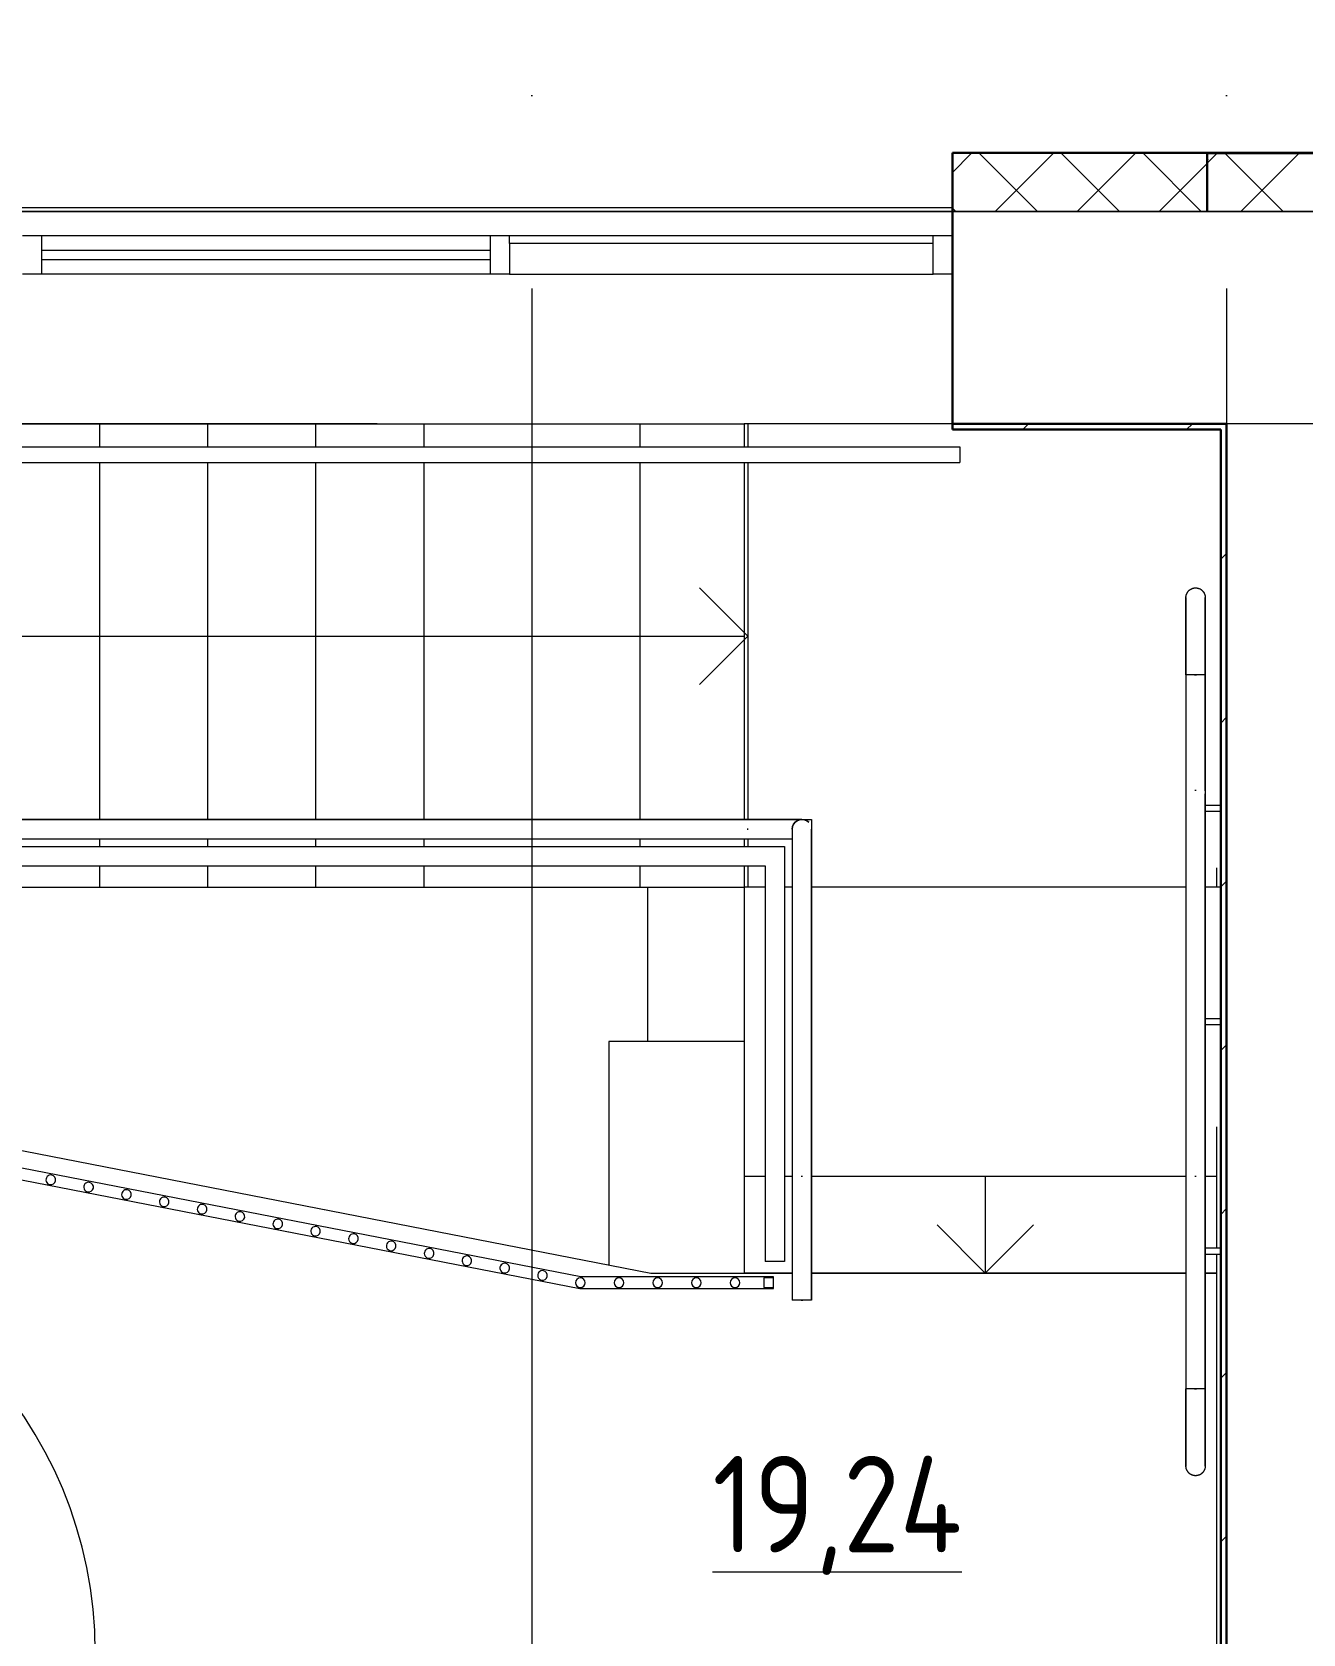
# Model space of a CAD drawing. Header units: millimetres. Extents: x -259809 to 472825, y -397243 to 31861.
# Drawn here: x 277926 to 281220, y -326587 to -322437 of the extents above; entities that cross this region are included whole.
import ezdxf

# ---------------------------------------------------------------- set-up
doc = ezdxf.new("R2010")
doc.units = ezdxf.units.MM
doc.linetypes.add('ADSK_Линия сетки', pattern=[25, 20, -2.5, 0, -2.5])
for name, color, linetype, lineweight in [('_ Окна', 252, 'Continuous', 30), ('Витраж', 252, 'Continuous', 9), ('Лестницы', 252, 'Continuous', 9), ('Марки помещений', 252, 'Continuous', 20), ('Ограждение', 252, 'Continuous', 9), ('Оси', 252, 'Continuous', 9), ('Панели витража', 252, 'Continuous', 9), ('Перекрытие', 252, 'Continuous', 18), ('Стены внутренние', 252, 'Continuous', 18), ('Стены наружные', 252, 'Continuous', 18), ('Стены штриховка', 7, 'Continuous', 9), ('Стрелки вверх', 7, 'Continuous', 18)]:
    doc.layers.add(name, color=color, linetype=linetype, lineweight=lineweight)
doc.layers.add('Двери открывание', color=7, linetype='Continuous', lineweight=9, true_color=0xc0c0c0)
doc.styles.add('GOST Common_2', font='', dxfattribs={"width": 0.9, "height": 250})
doc.styles.get('GOST Common_2').set_extended_font_data('GOST type B')

# ---------------------------------------------------------------- blocks, each defined once
blk = doc.blocks.new('3 этаж')
at = {"layer": '_ Окна', "color": 251, "lineweight": 18, "true_color": 0x636466}
for p, q in [((279164, 29704.1), (279164, 29624.1)), ((280261.5, 29704.1), (279164, 29704.1)), ((280261.5, 29624.1), (280261.5, 29704.1)), ((279164, 29624.1), (280261.5, 29624.1))]:
    blk.add_line(p, q, dxfattribs=at)
at = {"layer": 'Витраж', "color": 251, "lineweight": 18, "true_color": 0x636466, "extrusion": (0, 0, -1)}
for p, q in [((277901.5, 29724.1), (277951.5, 29724.1)), ((277951.5, 29624.1), (277951.5, 29724.1)), ((279114, 29624.1), (279114, 29724.1)), ((279114, 29724.1), (279164, 29724.1)), ((279164, 29704.1), (279164, 29724.1)), ((280261.5, 29704.1), (280261.5, 29724.1)), ((280261.5, 29724.1), (280311.5, 29724.1)), ((280311.5, 29624.1), (280311.5, 29724.1)), ((277951.5, 29624.1), (277901.5, 29624.1)), ((279164, 29624.1), (279114, 29624.1)), ((280311.5, 29624.1), (280261.5, 29624.1))]:
    blk.add_line(p, q, dxfattribs=at)
at = {"layer": 'Витраж', "color": 251, "true_color": 0x636466}
for p, q in [((277951.5, 29724.1), (279114, 29724.1)), ((279164, 29724.1), (280261.5, 29724.1)), ((279114, 29624.1), (277951.5, 29624.1))]:
    blk.add_line(p, q, dxfattribs=at)
at = {"layer": 'Двери открывание', "color": 251, "true_color": 0x636466}
blk.add_arc((276992.4, 26054.6), 1098, 0, 89.0607, dxfattribs=at)
at = {"layer": 'Лестницы', "color": 251, "true_color": 0x636466}
for p, q in [((277821.4, 29236.6), (278101.4, 29236.6)), ((278101.4, 29236.6), (278381.4, 29236.6)), ((278101.4, 29236.6), (278101.4, 29176.6)), ((278101.4, 29236.6), (278101.4, 29176.6)), ((278381.4, 29236.6), (278661.4, 29236.6)), ((278381.4, 29236.6), (278381.4, 29176.6)), ((278381.4, 29236.6), (278381.4, 29176.6)), ((278661.4, 29236.6), (278941.4, 29236.6)), ((278661.4, 29236.6), (278661.4, 29176.6)), ((278661.4, 29236.6), (278661.4, 29176.6)), ((278941.4, 29236.6), (279221.4, 29236.6)), ((278941.4, 29236.6), (278941.4, 29176.6)), ((278941.4, 29236.6), (278941.4, 29176.6)), ((279221.4, 29236.6), (279501.4, 29236.6)), ((279221.4, 29236.6), (279221.4, 29176.6)), ((279221.4, 29236.6), (279221.4, 29176.6)), ((279501.4, 29236.6), (279771.4, 29236.6)), ((279501.4, 29236.6), (279501.4, 29176.6)), ((279501.4, 29236.6), (279501.4, 29176.6)), ((279771.4, 29236.6), (279771.4, 29176.6)), ((279781.4, 29236.6), (279771.4, 29236.6)), ((278101.4, 29136.6), (278101.4, 28211.6)), ((278101.4, 29136.6), (278101.4, 28211.6)), ((278381.4, 29136.6), (278381.4, 28211.6)), ((278381.4, 29136.6), (278381.4, 28211.6)), ((278661.4, 29136.6), (278661.4, 28211.6)), ((278661.4, 29136.6), (278661.4, 28211.6)), ((278941.4, 29136.6), (278941.4, 28211.6)), ((278941.4, 29136.6), (278941.4, 28211.6)), ((279221.4, 29136.6), (279221.4, 28211.6)), ((279221.4, 29136.6), (279221.4, 28211.6)), ((279501.4, 29136.6), (279501.4, 28211.6)), ((279501.4, 29136.6), (279501.4, 28211.6)), ((279771.4, 29136.6), (279771.4, 28211.6)), ((278101.4, 28161.6), (278101.4, 28141.6)), ((278101.4, 28161.6), (278101.4, 28141.6)), ((278381.4, 28161.6), (278381.4, 28141.6)), ((278381.4, 28161.6), (278381.4, 28141.6)), ((278661.4, 28161.6), (278661.4, 28141.6)), ((278661.4, 28161.6), (278661.4, 28141.6)), ((278941.4, 28161.6), (278941.4, 28141.6)), ((278941.4, 28161.6), (278941.4, 28141.6)), ((279221.4, 28161.6), (279221.4, 28141.6)), ((279221.4, 28161.6), (279221.4, 28141.6)), ((279501.4, 28161.6), (279501.4, 28141.6)), ((279501.4, 28161.6), (279501.4, 28141.6)), ((279771.4, 28161.6), (279771.4, 28141.6)), ((278101.4, 28091.6), (278101.4, 28036.6)), ((278101.4, 28091.6), (278101.4, 28036.6)), ((278381.4, 28091.6), (278381.4, 28036.6)), ((278381.4, 28091.6), (278381.4, 28036.6)), ((278661.4, 28091.6), (278661.4, 28036.6)), ((278661.4, 28091.6), (278661.4, 28036.6)), ((278941.4, 28091.6), (278941.4, 28036.6)), ((278941.4, 28091.6), (278941.4, 28036.6)), ((279221.4, 28091.6), (279221.4, 28036.6)), ((279221.4, 28091.6), (279221.4, 28036.6)), ((279501.4, 28091.6), (279501.4, 28036.6)), ((279501.4, 28091.6), (279501.4, 28036.6)), ((279771.4, 28091.6), (279771.4, 28036.6)), ((277821.4, 28036.6), (278101.4, 28036.6)), ((278101.4, 28036.6), (278381.4, 28036.6)), ((278381.4, 28036.6), (278661.4, 28036.6)), ((278661.4, 28036.6), (278941.4, 28036.6)), ((278941.4, 28036.6), (279221.4, 28036.6)), ((279221.4, 28036.6), (279501.4, 28036.6)), ((279501.4, 28036.6), (279771.4, 28036.6)), ((279771.4, 27286.6), (279771.4, 27036.6)), ((279826.4, 27286.6), (279771.4, 27286.6)), ((279826.4, 27286.6), (279771.4, 27286.6)), ((279896.4, 27286.6), (279876.4, 27286.6)), ((279896.4, 27286.6), (279876.4, 27286.6)), ((280916.4, 27286.6), (279946.4, 27286.6)), ((280916.4, 27286.6), (279946.4, 27286.6)), ((280996.4, 27286.6), (280966.4, 27286.6)), ((280996.4, 27286.6), (280966.4, 27286.6)), ((279896.4, 27036.6), (279771.4, 27036.6)), ((280916.4, 27036.6), (279946.4, 27036.6)), ((280996.4, 27036.6), (280966.4, 27036.6))]:
    blk.add_line(p, q, dxfattribs=at)
at = {"layer": 'Ограждение', "color": 251, "true_color": 0x636466}
for p, q in [((276141.4, 29176.6), (279781.4, 29176.6)), ((279781.4, 29176.6), (280215.4, 29176.6)), ((280215.4, 29176.6), (280330.4, 29176.6)), ((280330.4, 29176.6), (280330.4, 29136.6)), ((276141.4, 29136.6), (279781.4, 29136.6)), ((279781.4, 29136.6), (280215.4, 29136.6)), ((280215.4, 29136.6), (280330.4, 29136.6)), ((280920.7, 28800.7), (280921.3, 28801.5)), ((280921.3, 28801.5), (280921.9, 28802.3)), ((280921.9, 28802.3), (280922.6, 28803)), ((280922.6, 28803), (280923.2, 28803.8)), ((280923.2, 28803.8), (280923.9, 28804.5)), ((280923.9, 28804.5), (280924.7, 28805.2)), ((280924.7, 28805.2), (280925.4, 28805.8)), ((280925.4, 28805.8), (280926.2, 28806.4)), ((280926.2, 28806.4), (280927, 28807)), ((280927, 28807), (280927.8, 28807.6)), ((280927.8, 28807.6), (280928.7, 28808.1)), ((280928.7, 28808.1), (280929.6, 28808.6)), ((280929.6, 28808.6), (280930.5, 28809.1)), ((280930.5, 28809.1), (280931.4, 28809.5)), ((280931.4, 28809.5), (280932.3, 28809.9)), ((280932.3, 28809.9), (280933.2, 28810.2)), ((280933.2, 28810.2), (280934.2, 28810.5)), ((280934.2, 28810.5), (280935.2, 28810.8)), ((280935.2, 28810.8), (280936.1, 28811)), ((280936.1, 28811), (280937.1, 28811.2)), ((280937.1, 28811.2), (280938.1, 28811.3)), ((280938.1, 28811.3), (280939.1, 28811.5)), ((280939.1, 28811.5), (280940.1, 28811.5)), ((280940.1, 28811.5), (280941.1, 28811.6)), ((280941.1, 28811.6), (280941.4, 28811.6)), ((280941.4, 28811.6), (280942.4, 28811.5)), ((280942.4, 28811.5), (280943.4, 28811.5)), ((280943.4, 28811.5), (280944.3, 28811.4)), ((280944.3, 28811.4), (280945.3, 28811.2)), ((280945.3, 28811.2), (280946.3, 28811.1)), ((280946.3, 28811.1), (280947.3, 28810.8)), ((280947.3, 28810.8), (280948.3, 28810.6)), ((280948.3, 28810.6), (280949.2, 28810.3)), ((280949.2, 28810.3), (280950.2, 28810)), ((280950.2, 28810), (280951.1, 28809.6)), ((280951.1, 28809.6), (280952, 28809.2)), ((280952, 28809.2), (280952.9, 28808.7)), ((280952.9, 28808.7), (280953.8, 28808.3)), ((280953.8, 28808.3), (280954.6, 28807.7)), ((280954.6, 28807.7), (280955.5, 28807.2)), ((280955.5, 28807.2), (280956.3, 28806.6)), ((280956.3, 28806.6), (280957.1, 28806)), ((280957.1, 28806), (280957.8, 28805.4)), ((280957.8, 28805.4), (280958.6, 28804.7)), ((280958.6, 28804.7), (280959.3, 28804)), ((280959.3, 28804), (280960, 28803.2)), ((280960, 28803.2), (280960.6, 28802.5)), ((280960.6, 28802.5), (280961.2, 28801.7)), ((280961.2, 28801.7), (280961.8, 28800.9)), ((280961.8, 28800.9), (280962.4, 28800.1)), ((280916.4, 28788.6), (280916.5, 28789.5)), ((280916.4, 28787.6), (280916.4, 28788.6)), ((280916.4, 28786.6), (280916.4, 28787.6)), ((280916.4, 28786.5), (280916.4, 28786.6)), ((280916.4, 28786.6), (280916.4, 28786.4)), ((280916.4, 28786.3), (280916.4, 28786.5)), ((280916.4, 28786.4), (280916.4, 28785.9)), ((280916.4, 28785.7), (280916.4, 28786.3)), ((280916.4, 28785.9), (280916.4, 28785.1)), ((280916.4, 28784.8), (280916.4, 28785.7)), ((280916.4, 28785.1), (280916.4, 28784)), ((280916.4, 28783.6), (280916.4, 28784.8)), ((280916.4, 28784), (280916.4, 28782.6)), ((280916.4, 28782.1), (280916.4, 28783.6)), ((280916.4, 28782.6), (280916.4, 28780.8)), ((280916.4, 28780.3), (280916.4, 28782.1)), ((280916.4, 28780.8), (280916.4, 28778.8)), ((280916.4, 28778.2), (280916.4, 28780.3)), ((280916.4, 28778.8), (280916.4, 28776.4)), ((280916.4, 28775.7), (280916.4, 28778.2)), ((280916.4, 28776.4), (280916.4, 28773.7)), ((280916.4, 28773), (280916.4, 28775.7)), ((280916.4, 28773.7), (280916.4, 28770.8)), ((280916.4, 28769.9), (280916.4, 28773)), ((280916.4, 28770.8), (280916.4, 28767.5)), ((280916.4, 28766.6), (280916.4, 28769.9)), ((280916.4, 28767.5), (280916.4, 28764)), ((280916.4, 28762.9), (280916.4, 28766.6)), ((280916.4, 28764), (280916.4, 28760.1)), ((280916.4, 28759), (280916.4, 28762.9)), ((280916.4, 28760.1), (280916.4, 28756)), ((280916.5, 28789.5), (280916.7, 28790.5)), ((280916.7, 28790.5), (280916.9, 28791.5)), ((280916.9, 28791.5), (280917.1, 28792.5)), ((280917.1, 28792.5), (280917.3, 28793.5)), ((280917.3, 28793.5), (280917.6, 28794.4)), ((280917.6, 28794.4), (280918, 28795.4)), ((280918, 28795.4), (280918.3, 28796.3)), ((280918.3, 28796.3), (280918.7, 28797.2)), ((280918.7, 28797.2), (280919.2, 28798.1)), ((280919.2, 28798.1), (280919.7, 28799)), ((280919.7, 28799), (280920.2, 28799.8)), ((280920.2, 28799.8), (280920.7, 28800.7)), ((280962.4, 28800.1), (280962.9, 28799.2)), ((280962.9, 28799.2), (280963.4, 28798.3)), ((280963.4, 28798.3), (280963.9, 28797.4)), ((280963.9, 28797.4), (280964.3, 28796.5)), ((280964.3, 28796.5), (280964.7, 28795.6)), ((280964.7, 28795.6), (280965, 28794.7)), ((280965, 28794.7), (280965.3, 28793.7)), ((280965.3, 28793.7), (280965.6, 28792.8)), ((280965.6, 28792.8), (280965.8, 28791.8)), ((280965.8, 28791.8), (280966, 28790.8)), ((280966, 28790.8), (280966.1, 28789.8)), ((280966.1, 28789.8), (280966.3, 28788.8)), ((280966.3, 28788.8), (280966.3, 28787.8)), ((280966.3, 28787.8), (280966.4, 28786.8)), ((280966.4, 28786.8), (280966.4, 28786.6)), ((280966.4, 28786.5), (280966.4, 28786.6)), ((280966.4, 28786.6), (280966.4, 28786.4)), ((280966.4, 28786.3), (280966.4, 28786.5)), ((280966.4, 28786.4), (280966.4, 28785.9)), ((280966.4, 28785.7), (280966.4, 28786.3)), ((280966.4, 28785.9), (280966.4, 28785.1)), ((280966.4, 28784.8), (280966.4, 28785.7)), ((280966.4, 28785.1), (280966.4, 28784)), ((280966.4, 28783.6), (280966.4, 28784.8)), ((280966.4, 28784), (280966.4, 28782.6)), ((280966.4, 28782.1), (280966.4, 28783.6)), ((280966.4, 28782.6), (280966.4, 28780.8)), ((280966.4, 28780.3), (280966.4, 28782.1)), ((280966.4, 28780.8), (280966.4, 28778.8)), ((280966.4, 28778.2), (280966.4, 28780.3)), ((280966.4, 28778.8), (280966.4, 28776.4)), ((280966.4, 28775.7), (280966.4, 28778.2)), ((280966.4, 28776.4), (280966.4, 28773.7)), ((280966.4, 28773), (280966.4, 28775.7)), ((280966.4, 28773.7), (280966.4, 28770.8)), ((280966.4, 28769.9), (280966.4, 28773)), ((280966.4, 28770.8), (280966.4, 28767.5)), ((280966.4, 28766.6), (280966.4, 28769.9)), ((280966.4, 28767.5), (280966.4, 28764)), ((280966.4, 28762.9), (280966.4, 28766.6)), ((280966.4, 28764), (280966.4, 28760.1)), ((280966.4, 28759), (280966.4, 28762.9)), ((280966.4, 28760.1), (280966.4, 28756)), ((280916.4, 28754.8), (280916.4, 28759)), ((280916.4, 28756), (280916.4, 28751.6)), ((280916.4, 28750.4), (280916.4, 28754.8)), ((280916.4, 28751.6), (280916.4, 28747)), ((280916.4, 28745.7), (280916.4, 28750.4)), ((280916.4, 28747), (280916.4, 28742.1)), ((280916.4, 28740.7), (280916.4, 28745.7)), ((280916.4, 28742.1), (280916.4, 28736.9)), ((280916.4, 28735.5), (280916.4, 28740.7)), ((280916.4, 28736.9), (280916.4, 28731.5)), ((280916.4, 28730), (280916.4, 28735.5)), ((280916.4, 28731.5), (280916.4, 28725.9)), ((280916.4, 28724.3), (280916.4, 28730)), ((280916.4, 28725.9), (280916.4, 28720)), ((280916.4, 28718.4), (280916.4, 28724.3)), ((280916.4, 28720), (280916.4, 28714)), ((280916.4, 28712.3), (280916.4, 28718.4)), ((280966.4, 28754.8), (280966.4, 28759)), ((280966.4, 28756), (280966.4, 28751.6)), ((280966.4, 28750.4), (280966.4, 28754.8)), ((280966.4, 28751.6), (280966.4, 28747)), ((280966.4, 28745.7), (280966.4, 28750.4)), ((280966.4, 28747), (280966.4, 28742.1)), ((280966.4, 28740.7), (280966.4, 28745.7)), ((280966.4, 28742.1), (280966.4, 28736.9)), ((280966.4, 28735.5), (280966.4, 28740.7)), ((280966.4, 28736.9), (280966.4, 28731.5)), ((280966.4, 28730), (280966.4, 28735.5)), ((280966.4, 28731.5), (280966.4, 28725.9)), ((280966.4, 28724.3), (280966.4, 28730)), ((280966.4, 28725.9), (280966.4, 28720)), ((280966.4, 28718.4), (280966.4, 28724.3)), ((280966.4, 28720), (280966.4, 28714)), ((280966.4, 28712.3), (280966.4, 28718.4)), ((280916.4, 28714), (280916.4, 28707.7)), ((280916.4, 28706), (280916.4, 28712.3)), ((280916.4, 28707.7), (280916.4, 28701.3)), ((280916.4, 28699.5), (280916.4, 28706)), ((280916.4, 28701.3), (280916.4, 28694.6)), ((280916.4, 28692.8), (280916.4, 28699.5)), ((280916.4, 28694.6), (280916.4, 28687.8)), ((280916.4, 28685.9), (280916.4, 28692.8)), ((280916.4, 28687.8), (280916.4, 28680.8)), ((280916.4, 28678.9), (280916.4, 28685.9)), ((280916.4, 28680.8), (280916.4, 28673.7)), ((280916.4, 28671.7), (280916.4, 28678.9)), ((280966.4, 28714), (280966.4, 28707.7)), ((280966.4, 28706), (280966.4, 28712.3)), ((280966.4, 28707.7), (280966.4, 28701.3)), ((280966.4, 28699.5), (280966.4, 28706)), ((280966.4, 28701.3), (280966.4, 28694.6)), ((280966.4, 28692.8), (280966.4, 28699.5)), ((280966.4, 28694.6), (280966.4, 28687.8)), ((280966.4, 28685.9), (280966.4, 28692.8)), ((280966.4, 28687.8), (280966.4, 28680.8)), ((280966.4, 28678.9), (280966.4, 28685.9)), ((280966.4, 28680.8), (280966.4, 28673.7)), ((280966.4, 28671.7), (280966.4, 28678.9)), ((280916.4, 28673.7), (280916.4, 28666.4)), ((280916.4, 28664.4), (280916.4, 28671.7)), ((280916.4, 28666.4), (280916.4, 28659)), ((280916.4, 28657), (280916.4, 28664.4)), ((280916.4, 28659), (280916.4, 28651.5)), ((280916.4, 28649.5), (280916.4, 28657)), ((280916.4, 28651.5), (280916.4, 28643.9)), ((280916.4, 28641.8), (280916.4, 28649.5)), ((280916.4, 28643.9), (280916.4, 28636.2)), ((280916.4, 28634.1), (280916.4, 28641.8)), ((280916.4, 28636.2), (280916.4, 28628.4)), ((280966.4, 28673.7), (280966.4, 28666.4)), ((280966.4, 28664.4), (280966.4, 28671.7)), ((280966.4, 28666.4), (280966.4, 28659)), ((280966.4, 28657), (280966.4, 28664.4)), ((280966.4, 28659), (280966.4, 28651.5)), ((280966.4, 28649.5), (280966.4, 28657)), ((280966.4, 28651.5), (280966.4, 28643.9)), ((280966.4, 28641.8), (280966.4, 28649.5)), ((280966.4, 28643.9), (280966.4, 28636.2)), ((280966.4, 28634.1), (280966.4, 28641.8)), ((280966.4, 28636.2), (280966.4, 28628.4)), ((280916.4, 28626.3), (280916.4, 28634.1)), ((280916.4, 28628.4), (280916.4, 28620.5)), ((280916.4, 28618.4), (280916.4, 28626.3)), ((280916.4, 28620.5), (280916.4, 28612.6)), ((280916.4, 28610.5), (280916.4, 28618.4)), ((280916.4, 28612.6), (280916.4, 28604.7)), ((280916.4, 28602.5), (280916.4, 28610.5)), ((280916.4, 28604.7), (280916.4, 28596.7)), ((280916.4, 28594.6), (280916.4, 28602.5)), ((280916.4, 28596.7), (280916.4, 28588.7)), ((280916.4, 28586.6), (280916.4, 28594.6)), ((280966.4, 28626.3), (280966.4, 28634.1)), ((280966.4, 28628.4), (280966.4, 28620.5)), ((280966.4, 28618.4), (280966.4, 28626.3)), ((280966.4, 28620.5), (280966.4, 28612.6)), ((280966.4, 28610.5), (280966.4, 28618.4)), ((280966.4, 28612.6), (280966.4, 28604.7)), ((280966.4, 28602.5), (280966.4, 28610.5)), ((280966.4, 28604.7), (280966.4, 28596.7)), ((280966.4, 28594.6), (280966.4, 28602.5)), ((280966.4, 28596.7), (280966.4, 28588.7)), ((280966.4, 28586.6), (280966.4, 28594.6)), ((280916.4, 28588.7), (280916.4, 28586.6)), ((280916.4, 28586.6), (280916.4, 28286.2)), ((280966.4, 28586.6), (280916.4, 28586.6)), ((280916.4, 28586.6), (280916.4, 28286.6)), ((280943.7, 28586.6), (280939, 28586.6)), ((280939, 28586.6), (280941.4, 28586.6)), ((280941.4, 28586.6), (280943.7, 28586.6)), ((280966.4, 28588.7), (280966.4, 28586.6)), ((280966.4, 28286.2), (280966.4, 28586.6)), ((280966.4, 28586.6), (280966.4, 28286.6)), ((280916.4, 28286.6), (280916.4, 27286.6)), ((280916.4, 28278), (280916.4, 27278)), ((280966.4, 28286.6), (280966.4, 27286.6)), ((280966.4, 27278), (280966.4, 28278)), ((281006.4, 28248.2), (280966.4, 28248.2)), ((280966.4, 28233.2), (281006.4, 28233.2)), ((276421.4, 28211.6), (279781.4, 28211.6)), ((279789.2, 28211.6), (276429.2, 28211.6)), ((279781.4, 28211.6), (279946.4, 28211.6)), ((279921.4, 28211.6), (279789.2, 28211.6)), ((279896.4, 28186.6), (279897.2, 28193)), ((279897.2, 28193), (279896.4, 28186.6)), ((279896.4, 28186.6), (279896.4, 27278)), ((279897.2, 28193), (279899.7, 28199.1)), ((279899.7, 28199.1), (279897.2, 28193)), ((279899.7, 28199.1), (279903.7, 28204.2)), ((279903.7, 28204.2), (279899.7, 28199.1)), ((279903.7, 28204.2), (279908.9, 28208.2)), ((279908.9, 28208.2), (279903.7, 28204.2)), ((279908.9, 28208.2), (279914.9, 28210.7)), ((279914.9, 28210.7), (279908.9, 28208.2)), ((279914.9, 28210.7), (279921.4, 28211.6)), ((279921.4, 28211.6), (279914.9, 28210.7)), ((279921.4, 28211.6), (279927.8, 28210.7)), ((279927.8, 28210.7), (279921.4, 28211.6)), ((279927.8, 28210.7), (279933.9, 28208.2)), ((279933.9, 28208.2), (279927.8, 28210.7)), ((279933.9, 28208.2), (279939, 28204.2)), ((279939, 28204.2), (279933.9, 28208.2)), ((279946.4, 28211.6), (279946.4, 27286.6)), ((279946.4, 27278), (279946.4, 28186.6)), ((276421.4, 28161.6), (279781.4, 28161.6)), ((276421.4, 28141.6), (279781.4, 28141.6)), ((276429.2, 28161.6), (279789.2, 28161.6)), ((279781.4, 28161.6), (279896.4, 28161.6)), ((279781.4, 28141.6), (279876.4, 28141.6)), ((279789.2, 28161.6), (279896.4, 28161.6)), ((279876.4, 28141.6), (279876.4, 27286.6)), ((279896.4, 28161.6), (279896.4, 27286.6)), ((276421.4, 28091.6), (279781.4, 28091.6)), ((279781.4, 28091.6), (279826.4, 28091.6)), ((279826.4, 28091.6), (279826.4, 27286.6)), ((280996.4, 28036.6), (280996.4, 28086.4)), ((274936.4, 27853.5), (279345.9, 26996.4)), ((279348.8, 27026.4), (274939.2, 27883.5)), ((281006.4, 27695.3), (280966.4, 27695.3)), ((280966.4, 27680.3), (281006.4, 27680.3)), ((280996.4, 27286.6), (280996.4, 27415.3)), ((279826.4, 27286.6), (279826.4, 27066.6)), ((279876.4, 27286.6), (279876.4, 27066.6)), ((279896.4, 27286.6), (279896.4, 26966.6)), ((279896.4, 27278), (279896.4, 27066.6)), ((279946.4, 27286.6), (279946.4, 26966.6)), ((279946.4, 27066.6), (279946.4, 27278)), ((280916.4, 27286.6), (280916.4, 26736.6)), ((280916.4, 27278), (280916.4, 27036.6)), ((280966.4, 27286.6), (280966.4, 26736.6)), ((280966.4, 27036.6), (280966.4, 27278)), ((280996.4, 27100.6), (280996.4, 27286.6)), ((281006.4, 27100.8), (280966.4, 27100.8)), ((279876.4, 27066.6), (279826.4, 27066.6)), ((279896.4, 27066.6), (279896.4, 26966.6)), ((279946.4, 26966.6), (279946.4, 27066.6)), ((280966.4, 27085.8), (281006.4, 27085.8)), ((280996.4, 26061.6), (280996.4, 27086.1)), ((279348.6, 27024.4), (279348.8, 27025.9)), ((279348.8, 27025.9), (279348.6, 27024.4)), ((279848.1, 27026.4), (279348.8, 27026.4)), ((279348.8, 27025.9), (279348.8, 27026.4)), ((279348.8, 27026.4), (279348.8, 27025.9)), ((279848.1, 27024.4), (279848.1, 27026.4)), ((280916.4, 27036.6), (280916.4, 26736.6)), ((280966.4, 26736.6), (280966.4, 27036.6)), ((279345.9, 26996.4), (279346, 26996.9)), ((279346, 26996.9), (279345.9, 26996.4)), ((279345.9, 26996.4), (279848.1, 26996.4)), ((279346, 26996.9), (279346.1, 26998.4)), ((279346.1, 26998.4), (279346, 26996.9)), ((279848.1, 26996.4), (279848.1, 26998.4)), ((279946.4, 26966.6), (279896.4, 26966.6)), ((279919, 26966.6), (279923.7, 26966.6)), ((280916.4, 26736.6), (280916.4, 26728.6)), ((280916.4, 26734.4), (280916.4, 26736.6)), ((280966.4, 26736.6), (280916.4, 26736.6)), ((280916.4, 26726.4), (280916.4, 26734.4)), ((280916.4, 26728.6), (280916.4, 26720.6)), ((280916.4, 26718.4), (280916.4, 26726.4)), ((280939, 26736.6), (280943.7, 26736.6)), ((280941.4, 26736.6), (280939, 26736.6)), ((280943.7, 26736.6), (280941.4, 26736.6)), ((280966.4, 26736.6), (280966.4, 26728.6)), ((280966.4, 26734.4), (280966.4, 26736.6)), ((280966.4, 26726.4), (280966.4, 26734.4)), ((280966.4, 26728.6), (280966.4, 26720.6)), ((280966.4, 26718.4), (280966.4, 26726.4)), ((280916.4, 26720.6), (280916.4, 26712.6)), ((280916.4, 26710.5), (280916.4, 26718.4)), ((280916.4, 26712.6), (280916.4, 26704.7)), ((280916.4, 26702.6), (280916.4, 26710.5)), ((280916.4, 26704.7), (280916.4, 26696.8)), ((280916.4, 26694.7), (280916.4, 26702.6)), ((280916.4, 26696.8), (280916.4, 26689)), ((280916.4, 26686.9), (280916.4, 26694.7)), ((280916.4, 26689), (280916.4, 26681.3)), ((280916.4, 26679.2), (280916.4, 26686.9)), ((280966.4, 26720.6), (280966.4, 26712.6)), ((280966.4, 26710.5), (280966.4, 26718.4)), ((280966.4, 26712.6), (280966.4, 26704.7)), ((280966.4, 26702.6), (280966.4, 26710.5)), ((280966.4, 26704.7), (280966.4, 26696.8)), ((280966.4, 26694.7), (280966.4, 26702.6)), ((280966.4, 26696.8), (280966.4, 26689)), ((280966.4, 26686.9), (280966.4, 26694.7)), ((280966.4, 26689), (280966.4, 26681.3)), ((280966.4, 26679.2), (280966.4, 26686.9)), ((280916.4, 26681.3), (280916.4, 26673.6)), ((280916.4, 26671.6), (280916.4, 26679.2)), ((280916.4, 26673.6), (280916.4, 26666.1)), ((280916.4, 26664.1), (280916.4, 26671.6)), ((280916.4, 26666.1), (280916.4, 26658.7)), ((280916.4, 26656.7), (280916.4, 26664.1)), ((280916.4, 26658.7), (280916.4, 26651.4)), ((280916.4, 26649.4), (280916.4, 26656.7)), ((280916.4, 26651.4), (280916.4, 26644.2)), ((280916.4, 26642.3), (280916.4, 26649.4)), ((280916.4, 26644.2), (280916.4, 26637.2)), ((280966.4, 26681.3), (280966.4, 26673.6)), ((280966.4, 26671.6), (280966.4, 26679.2)), ((280966.4, 26673.6), (280966.4, 26666.1)), ((280966.4, 26664.1), (280966.4, 26671.6)), ((280966.4, 26666.1), (280966.4, 26658.7)), ((280966.4, 26656.7), (280966.4, 26664.1)), ((280966.4, 26658.7), (280966.4, 26651.4)), ((280966.4, 26649.4), (280966.4, 26656.7)), ((280966.4, 26651.4), (280966.4, 26644.2)), ((280966.4, 26642.3), (280966.4, 26649.4)), ((280966.4, 26644.2), (280966.4, 26637.2)), ((280916.4, 26635.3), (280916.4, 26642.3)), ((280916.4, 26637.2), (280916.4, 26630.3)), ((280916.4, 26628.5), (280916.4, 26635.3)), ((280916.4, 26630.3), (280916.4, 26623.6)), ((280916.4, 26621.9), (280916.4, 26628.5)), ((280916.4, 26623.6), (280916.4, 26617.1)), ((280916.4, 26615.4), (280916.4, 26621.9)), ((280916.4, 26617.1), (280916.4, 26610.8)), ((280916.4, 26609.1), (280916.4, 26615.4)), ((280916.4, 26610.8), (280916.4, 26604.7)), ((280916.4, 26603.1), (280916.4, 26609.1)), ((280916.4, 26604.7), (280916.4, 26598.8)), ((280916.4, 26597.2), (280916.4, 26603.1)), ((280966.4, 26635.3), (280966.4, 26642.3)), ((280966.4, 26637.2), (280966.4, 26630.3)), ((280966.4, 26628.5), (280966.4, 26635.3)), ((280966.4, 26630.3), (280966.4, 26623.6)), ((280966.4, 26621.9), (280966.4, 26628.5)), ((280966.4, 26623.6), (280966.4, 26617.1)), ((280966.4, 26615.4), (280966.4, 26621.9)), ((280966.4, 26617.1), (280966.4, 26610.8)), ((280966.4, 26609.1), (280966.4, 26615.4)), ((280966.4, 26610.8), (280966.4, 26604.7)), ((280966.4, 26603.1), (280966.4, 26609.1)), ((280966.4, 26604.7), (280966.4, 26598.8)), ((280966.4, 26597.2), (280966.4, 26603.1)), ((280916.4, 26598.8), (280916.4, 26593.1)), ((280916.4, 26591.6), (280916.4, 26597.2)), ((280916.4, 26593.1), (280916.4, 26587.6)), ((280916.4, 26586.2), (280916.4, 26591.6)), ((280916.4, 26587.6), (280916.4, 26582.4)), ((280916.4, 26581), (280916.4, 26586.2)), ((280916.4, 26582.4), (280916.4, 26577.4)), ((280916.4, 26576.1), (280916.4, 26581)), ((280916.4, 26577.4), (280916.4, 26572.7)), ((280916.4, 26571.5), (280916.4, 26576.1)), ((280916.4, 26572.7), (280916.4, 26568.3)), ((280916.4, 26567.1), (280916.4, 26571.5)), ((280916.4, 26568.3), (280916.4, 26564.1)), ((280916.4, 26563), (280916.4, 26567.1)), ((280916.4, 26564.1), (280916.4, 26560.2)), ((280916.4, 26559.2), (280916.4, 26563)), ((280916.4, 26560.2), (280916.4, 26556.5)), ((280966.4, 26598.8), (280966.4, 26593.1)), ((280966.4, 26591.6), (280966.4, 26597.2)), ((280966.4, 26593.1), (280966.4, 26587.6)), ((280966.4, 26586.2), (280966.4, 26591.6)), ((280966.4, 26587.6), (280966.4, 26582.4)), ((280966.4, 26581), (280966.4, 26586.2)), ((280966.4, 26582.4), (280966.4, 26577.4)), ((280966.4, 26576.1), (280966.4, 26581)), ((280966.4, 26577.4), (280966.4, 26572.7)), ((280966.4, 26571.5), (280966.4, 26576.1)), ((280966.4, 26572.7), (280966.4, 26568.3)), ((280966.4, 26567.1), (280966.4, 26571.5)), ((280966.4, 26568.3), (280966.4, 26564.1)), ((280966.4, 26563), (280966.4, 26567.1)), ((280966.4, 26564.1), (280966.4, 26560.2)), ((280966.4, 26559.2), (280966.4, 26563)), ((280966.4, 26560.2), (280966.4, 26556.5)), ((280916.4, 26555.6), (280916.4, 26559.2)), ((280916.4, 26556.5), (280916.4, 26553.2)), ((280916.4, 26552.3), (280916.4, 26555.6)), ((280916.4, 26553.2), (280916.4, 26550.1)), ((280916.4, 26549.4), (280916.4, 26552.3)), ((280916.4, 26550.1), (280916.4, 26547.4)), ((280916.4, 26546.7), (280916.4, 26549.4)), ((280916.4, 26547.4), (280916.4, 26545)), ((280916.4, 26544.3), (280916.4, 26546.7)), ((280916.4, 26545), (280916.4, 26542.8)), ((280916.4, 26542.3), (280916.4, 26544.3)), ((280916.4, 26542.8), (280916.4, 26541)), ((280916.4, 26540.5), (280916.4, 26542.3)), ((280916.4, 26541), (280916.4, 26539.5)), ((280916.4, 26539.1), (280916.4, 26540.5)), ((280916.4, 26539.5), (280916.4, 26538.3)), ((280916.4, 26538), (280916.4, 26539.1)), ((280916.4, 26538.3), (280916.4, 26537.4)), ((280916.4, 26537.2), (280916.4, 26538)), ((280916.4, 26537.4), (280916.4, 26536.8)), ((280916.4, 26536.7), (280916.4, 26537.2)), ((280916.4, 26536.8), (280916.4, 26536.6)), ((280916.4, 26536.6), (280916.4, 26536.7)), ((280916.4, 26536.3), (280916.4, 26536.6)), ((280916.4, 26536.6), (280916.4, 26536.6)), ((280916.4, 26535.3), (280916.4, 26536.3)), ((280916.5, 26534.3), (280916.4, 26535.3)), ((280916.6, 26533.3), (280916.5, 26534.3)), ((280916.7, 26532.3), (280916.6, 26533.3)), ((280916.9, 26531.3), (280916.7, 26532.3)), ((280917.1, 26530.4), (280916.9, 26531.3)), ((280917.4, 26529.4), (280917.1, 26530.4)), ((280917.7, 26528.4), (280917.4, 26529.4)), ((280918.1, 26527.5), (280917.7, 26528.4)), ((280918.4, 26526.6), (280918.1, 26527.5)), ((280918.9, 26525.7), (280918.4, 26526.6)), ((280919.3, 26524.8), (280918.9, 26525.7)), ((280919.8, 26523.9), (280919.3, 26524.8)), ((280920.3, 26523), (280919.8, 26523.9)), ((280920.9, 26522.2), (280920.3, 26523)), ((280921.5, 26521.4), (280920.9, 26522.2)), ((280922.1, 26520.6), (280921.5, 26521.4)), ((280922.7, 26519.9), (280922.1, 26520.6)), ((280923.4, 26519.1), (280922.7, 26519.9)), ((280924.1, 26518.4), (280923.4, 26519.1)), ((280924.9, 26517.8), (280924.1, 26518.4)), ((280958.8, 26518.6), (280958, 26517.9)), ((280959.5, 26519.3), (280958.8, 26518.6)), ((280960.2, 26520.1), (280959.5, 26519.3)), ((280960.8, 26520.8), (280960.2, 26520.1)), ((280961.4, 26521.6), (280960.8, 26520.8)), ((280962, 26522.4), (280961.4, 26521.6)), ((280962.5, 26523.3), (280962, 26522.4)), ((280963.1, 26524.1), (280962.5, 26523.3)), ((280963.5, 26525), (280963.1, 26524.1)), ((280964, 26525.9), (280963.5, 26525)), ((280964.4, 26526.8), (280964, 26525.9)), ((280964.8, 26527.7), (280964.4, 26526.8)), ((280965.1, 26528.7), (280964.8, 26527.7)), ((280965.4, 26529.6), (280965.1, 26528.7)), ((280965.6, 26530.6), (280965.4, 26529.6)), ((280965.9, 26531.6), (280965.6, 26530.6)), ((280966, 26532.6), (280965.9, 26531.6)), ((280966.2, 26533.6), (280966, 26532.6)), ((280966.3, 26534.6), (280966.2, 26533.6)), ((280966.4, 26536.6), (280966.3, 26535.6)), ((280966.3, 26535.6), (280966.3, 26534.6)), ((280966.4, 26555.6), (280966.4, 26559.2)), ((280966.4, 26556.5), (280966.4, 26553.2)), ((280966.4, 26552.3), (280966.4, 26555.6)), ((280966.4, 26553.2), (280966.4, 26550.1)), ((280966.4, 26549.4), (280966.4, 26552.3)), ((280966.4, 26550.1), (280966.4, 26547.4)), ((280966.4, 26546.7), (280966.4, 26549.4)), ((280966.4, 26547.4), (280966.4, 26545)), ((280966.4, 26544.3), (280966.4, 26546.7)), ((280966.4, 26545), (280966.4, 26542.8)), ((280966.4, 26542.3), (280966.4, 26544.3)), ((280966.4, 26542.8), (280966.4, 26541)), ((280966.4, 26540.5), (280966.4, 26542.3)), ((280966.4, 26541), (280966.4, 26539.5)), ((280966.4, 26539.1), (280966.4, 26540.5)), ((280966.4, 26539.5), (280966.4, 26538.3)), ((280966.4, 26538), (280966.4, 26539.1)), ((280966.4, 26538.3), (280966.4, 26537.4)), ((280966.4, 26537.2), (280966.4, 26538)), ((280966.4, 26537.4), (280966.4, 26536.8)), ((280966.4, 26536.7), (280966.4, 26537.2)), ((280966.4, 26536.8), (280966.4, 26536.6)), ((280966.4, 26536.6), (280966.4, 26536.7)), ((280966.4, 26536.6), (280966.4, 26536.6)), ((280925.6, 26517.1), (280924.9, 26517.8)), ((280926.4, 26516.5), (280925.6, 26517.1)), ((280927.2, 26515.9), (280926.4, 26516.5)), ((280928.1, 26515.4), (280927.2, 26515.9)), ((280928.9, 26514.9), (280928.1, 26515.4)), ((280929.8, 26514.4), (280928.9, 26514.9)), ((280930.7, 26513.9), (280929.8, 26514.4)), ((280931.6, 26513.5), (280930.7, 26513.9)), ((280932.6, 26513.2), (280931.6, 26513.5)), ((280933.5, 26512.8), (280932.6, 26513.2)), ((280934.4, 26512.5), (280933.5, 26512.8)), ((280935.4, 26512.3), (280934.4, 26512.5)), ((280936.4, 26512.1), (280935.4, 26512.3)), ((280937.4, 26511.9), (280936.4, 26512.1)), ((280938.4, 26511.7), (280937.4, 26511.9)), ((280939.4, 26511.6), (280938.4, 26511.7)), ((280940.4, 26511.6), (280939.4, 26511.6)), ((280941.4, 26511.6), (280940.4, 26511.6)), ((280941.6, 26511.6), (280941.4, 26511.6)), ((280942.6, 26511.6), (280941.6, 26511.6)), ((280943.6, 26511.7), (280942.6, 26511.6)), ((280944.6, 26511.8), (280943.6, 26511.7)), ((280945.6, 26511.9), (280944.6, 26511.8)), ((280946.6, 26512.1), (280945.6, 26511.9)), ((280947.6, 26512.3), (280946.6, 26512.1)), ((280948.5, 26512.6), (280947.6, 26512.3)), ((280949.5, 26512.9), (280948.5, 26512.6)), ((280950.4, 26513.3), (280949.5, 26512.9)), ((280951.3, 26513.6), (280950.4, 26513.3)), ((280952.2, 26514.1), (280951.3, 26513.6)), ((280953.1, 26514.5), (280952.2, 26514.1)), ((280954, 26515), (280953.1, 26514.5)), ((280954.9, 26515.5), (280954, 26515)), ((280955.7, 26516.1), (280954.9, 26515.5)), ((280956.5, 26516.7), (280955.7, 26516.1)), ((280957.3, 26517.3), (280956.5, 26516.7)), ((280958, 26517.9), (280957.3, 26517.3))]:
    blk.add_line(p, q, dxfattribs=at)
at = {"layer": 'Ограждение', "color": 251, "lineweight": 18, "true_color": 0x636466}
for p, q in [((279848.1, 27023.9), (279823.1, 27023.9)), ((279823.1, 27023.9), (279823.1, 26998.9)), ((279848.1, 26998.9), (279848.1, 27023.9)), ((279823.1, 26998.9), (279848.1, 26998.9))]:
    blk.add_line(p, q, dxfattribs=at)
for centre, start, end in [((277975, 27278.1), 79, 259), ((277975, 27278.1), 259, 79), ((278073.1, 27259.1), 79, 259), ((278073.1, 27259.1), 259, 79), ((278171.1, 27240), 79, 259), ((278171.1, 27240), 259, 79), ((278269.1, 27221), 79, 259), ((278269.1, 27221), 259, 79), ((278367.1, 27201.9), 79, 259), ((278367.1, 27201.9), 259, 79), ((278465.2, 27182.9), 79, 259), ((278465.2, 27182.9), 259, 79), ((278563.2, 27163.8), 79, 259), ((278563.2, 27163.8), 259, 79), ((278661.2, 27144.8), 79, 259), ((278661.2, 27144.8), 259, 79), ((278759.2, 27125.7), 79, 259), ((278759.2, 27125.7), 259, 79), ((278857.2, 27106.7), 79, 259), ((278857.2, 27106.7), 259, 79), ((278955.3, 27087.6), 79, 259), ((278955.3, 27087.6), 259, 79), ((279053.3, 27068.5), 79, 259), ((279053.3, 27068.5), 259, 79), ((279151.3, 27049.5), 79, 259), ((279151.3, 27049.5), 259, 79), ((279249.3, 27030.4), 79, 259), ((279249.3, 27030.4), 259, 79), ((279347.4, 27011.4), 90, 270), ((279347.4, 27011.4), 270, 90), ((279447.5, 27011.4), 90, 270), ((279447.5, 27011.4), 270, 90), ((279547.6, 27011.4), 90, 270), ((279547.6, 27011.4), 270, 90), ((279647.8, 27011.4), 90, 270), ((279647.8, 27011.4), 270, 90), ((279747.9, 27011.4), 90, 270), ((279747.9, 27011.4), 270, 90)]:
    blk.add_arc(centre, 12.5, start, end, dxfattribs=at)
at = {"layer": 'Ограждение', "color": 251, "true_color": 0x636466}
for points in [[(280943.2, 28286.5), (280942.6, 28286.5), (280941.4, 28286.6), (280940.1, 28286.5), (280939.5, 28286.5)], [(279781.4, 28184.6), (279781.4, 28185.3), (279781.3, 28186.6), (279781.4, 28187.8), (279781.4, 28188.5)], [(279923.2, 27286.5), (279922.6, 27286.5), (279921.4, 27286.6), (279920.1, 27286.5), (279919.5, 27286.5)], [(280943.2, 27286.5), (280942.6, 27286.5), (280941.4, 27286.6), (280940.1, 27286.5), (280939.5, 27286.5)]]:
    blk.add_open_spline(points, degree=3, dxfattribs=at)
at = {"layer": 'Оси', "color": 251, "linetype": 'ADSK_Линия сетки', "ltscale": 200, "true_color": 0x636466}
for p, q in [((279221.4, 34587.2), (279221.4, -31389.6)), ((281021.4, 34587.2), (281021.4, -31389.6)), ((308821.4, 29236.6), (237099.1, 29236.6))]:
    blk.add_line(p, q, dxfattribs=at)
at = {"layer": 'Панели витража', "color": 251, "lineweight": 18, "true_color": 0x636466}
for p, q in [((277951.5, 29686.6), (279114, 29686.6)), ((277951.5, 29661.6), (277951.5, 29686.6)), ((279114, 29661.6), (279114, 29686.6)), ((279114, 29661.6), (277951.5, 29661.6))]:
    blk.add_line(p, q, dxfattribs=at)
at = {"layer": 'Перекрытие', "color": 251, "true_color": 0x636466}
for p, q in [((280311.5, 29236.6), (279781.4, 29236.6)), ((279781.4, 29236.6), (279781.4, 29176.6)), ((279781.4, 29136.6), (279781.4, 28211.6)), ((279781.4, 28161.6), (279781.4, 28141.6)), ((279781.4, 28091.6), (279781.4, 28036.6)), ((279521.4, 28036.6), (279521.4, 27636.6)), ((279826.4, 28036.6), (279771.4, 28036.6)), ((279771.4, 28036.6), (279771.4, 27036.6)), ((279896.4, 28036.6), (279876.4, 28036.6)), ((280916.4, 28036.6), (279946.4, 28036.6)), ((281006.4, 28036.6), (280966.4, 28036.6)), ((274946.4, 27927.5), (279529.9, 27036.6)), ((279771.4, 27636.6), (279421.4, 27636.6)), ((279421.4, 27636.6), (279421.4, 27057.7)), ((279529.9, 27036.6), (279771.4, 27036.6)), ((279771.4, 27036.6), (279896.4, 27036.6)), ((279946.4, 27036.6), (280916.4, 27036.6)), ((280966.4, 27036.6), (280996.4, 27036.6))]:
    blk.add_line(p, q, dxfattribs=at)
at = {"layer": 'Стены внутренние', "color": 251, "lineweight": 30, "true_color": 0x636466}
for p, q in [((280311.5, 29236.6), (280311.5, 29938.6)), ((280311.5, 29938.6), (282666.4, 29938.6)), ((281021.4, 29236.6), (280311.5, 29236.6)), ((281021.4, 29236.6), (281021.4, 29236.6))]:
    blk.add_line(p, q, dxfattribs=at)
at = {"layer": 'Стены внутренние', "color": 251, "linetype": 'Continuous', "lineweight": 9, "true_color": 0x636466}
for p, q in [((280311.5, 29887.7), (280360.3, 29936.6)), ((280531.9, 29786.6), (280381.9, 29936.6)), ((280422.4, 29786.6), (280572.4, 29936.6)), ((280744.1, 29786.6), (280594.1, 29936.6)), ((280634.6, 29786.6), (280784.6, 29936.6)), ((280956.2, 29786.6), (280806.2, 29936.6)), ((280973.4, 29913.2), (280996.7, 29936.6)), ((281168.3, 29786.6), (281018.3, 29936.6)), ((281058.8, 29786.6), (281208.8, 29936.6)), ((280846.7, 29786.6), (280969.4, 29909.2)), ((280971.4, 29917.4), (280969.4, 29913.9)), ((280973.4, 29920.9), (280971.4, 29917.4)), ((280319.8, 29786.6), (280311.5, 29794.9))]:
    blk.add_line(p, q, dxfattribs=at)
at = {"layer": 'Стены внутренние', "color": 251, "true_color": 0x636466}
for p, q in [((275501.5, 29786.6), (282666.4, 29786.6)), ((281411.4, 29786.6), (280311.5, 29786.6))]:
    blk.add_line(p, q, dxfattribs=at)
at = {"layer": 'Стены наружные', "color": 251, "true_color": 0x636466}
for p, q in [((275501.5, 29796.6), (280311.5, 29796.6)), ((280311.5, 29786.6), (275501.5, 29786.6))]:
    blk.add_line(p, q, dxfattribs=at)
at = {"layer": 'Стены наружные', "color": 251, "lineweight": 30, "true_color": 0x636466}
for p, q in [((281021.4, 29236.6), (280311.5, 29236.6)), ((280311.5, 29221.6), (280311.5, 29236.6)), ((280311.5, 29221.6), (281006.4, 29221.6)), ((281006.4, 26051.6), (281006.4, 29221.6)), ((281021.4, 29236.6), (281021.4, 25901.6))]:
    blk.add_line(p, q, dxfattribs=at)
at = {"layer": 'Стены наружные', "color": 251, "linetype": 'Continuous', "lineweight": 9, "true_color": 0x636466}
for p, q in [((280493.8, 29221.6), (280508.8, 29236.6)), ((280918.1, 29221.6), (280933.1, 29236.6)), ((281006.4, 28885.6), (281021.4, 28900.6)), ((281006.4, 28461.3), (281021.4, 28476.3)), ((281006.4, 28037), (281021.4, 28052)), ((281006.4, 27612.8), (281021.4, 27627.8)), ((281006.4, 27188.5), (281021.4, 27203.5)), ((281006.4, 26764.2), (281021.4, 26779.2)), ((281006.4, 26340), (281021.4, 26355))]:
    blk.add_line(p, q, dxfattribs=at)
at = {"layer": 'Стены штриховка', "color": 251, "true_color": 0x636466}
for p, q in [((280969.4, 29936.6), (280311.5, 29936.6)), ((280969.4, 29936.6), (280969.4, 29786.6)), ((280971.4, 29786.6), (280971.4, 29938.6)), ((280973.4, 29786.6), (280973.4, 29936.6)), ((280973.4, 29936.6), (282664.4, 29936.6))]:
    blk.add_line(p, q, dxfattribs=at)
at = {"layer": 'Стрелки вверх', "color": 251, "true_color": 0x636466}
for p, q in [((279781.4, 28686.6), (279656.4, 28811.6)), ((277821.4, 28686.6), (278101.4, 28686.6)), ((278101.4, 28686.6), (278381.4, 28686.6)), ((278381.4, 28686.6), (278661.4, 28686.6)), ((278661.4, 28686.6), (278941.4, 28686.6)), ((278941.4, 28686.6), (279221.4, 28686.6)), ((279221.4, 28686.6), (279501.4, 28686.6)), ((279501.4, 28686.6), (279771.4, 28686.6)), ((279781.4, 28686.6), (279656.4, 28561.6)), ((280396.4, 27286.6), (280396.4, 27036.6)), ((280396.4, 27036.6), (280271.4, 27161.6)), ((280396.4, 27036.6), (280521.4, 27161.6))]:
    blk.add_line(p, q, dxfattribs=at)
at = {"layer": 'Марки помещений', "color": 251, "true_color": 0x636466, "style": 'GOST Common_2', "width": 0.9}
blk.add_text('%%U19,24', height=250, dxfattribs=at).set_placement((279689.5, 26312.8))

msp = doc.modelspace()

# ---------------------------------------------------------------- block references
msp.add_blockref('3 этаж', (0, -352688.9))

doc.saveas('drawing.dxf')
